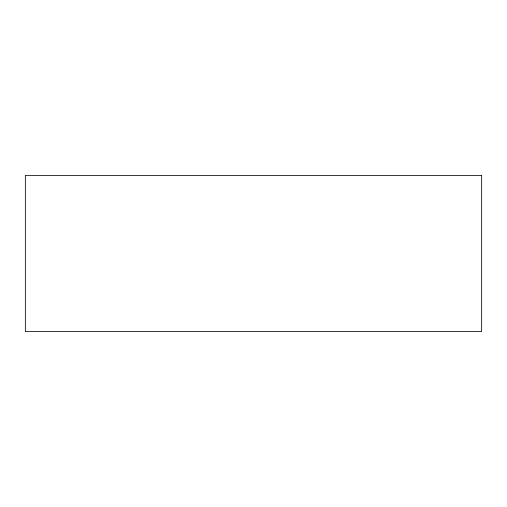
<?xml version="1.0" encoding="UTF-8"?>
<svg xmlns="http://www.w3.org/2000/svg" width="507" height="507" viewBox="0 0 507 507"><rect width="100%" height="100%" fill="white"/><g stroke="black" fill="none" stroke-linecap="round" stroke-linejoin="round"><path stroke-width="0.76" d="M481.65 175.447L25.35 175.447L25.35 331.553L481.65 331.553L481.65 175.447"/></g></svg>
